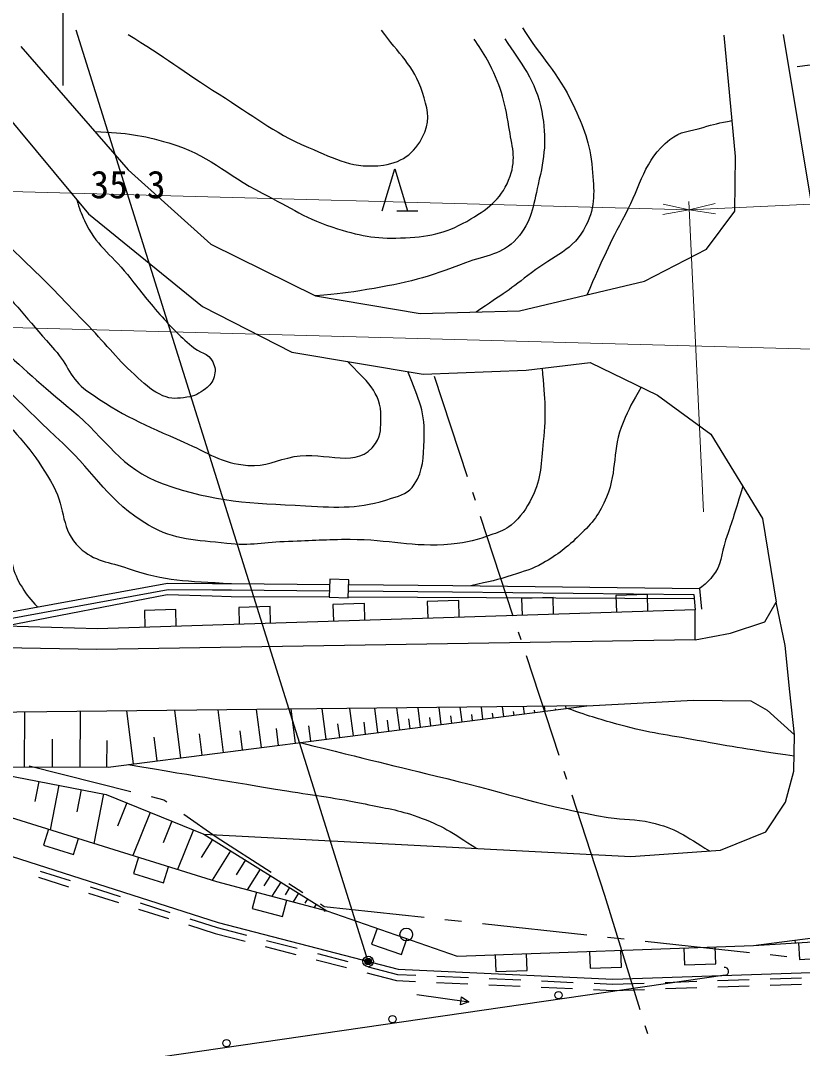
# Model space of a CAD drawing. Units: millimetres, scale not verified. Extents: x 40000 to 680000, y 20000 to 380760.
# Drawn here: x 197396 to 234681, y 301146 to 350200 of the extents above; entities that cross this region are included whole.
import ezdxf
from ezdxf.enums import TextEntityAlignment as Align

# ---------------------------------------------------------------- set-up
doc = ezdxf.new("R2010")
doc.units = ezdxf.units.MM
doc.header["$LTSCALE"] = 1000
doc.header["$PDMODE"] = 32
doc.header["$PDSIZE"] = 500
for name, color, linetype, lineweight in [('M-BGD', 7, 'Continuous', 25), ('M-BMK-ROW', 30, 'Continuous', 25), ('M-STR-HTXT', 7, 'Continuous', 13), ('M-STR-STRC', 7, 'Continuous', 25)]:
    doc.layers.add(name, color=color, linetype=linetype, lineweight=lineweight)
doc.styles.add('ＭＳ ゴシック', font='')
doc.styles.get('ＭＳ ゴシック').set_extended_font_data('MS Gothic')

msp = doc.modelspace()

# ---------------------------------------------------------------- linework, layer by layer
at = {"layer": 'M-BGD'}
for p, q in [((236150, 348208), (234437, 347989)), ((214647, 341121), (215247, 343121)), ((215247, 343121), (215847, 341121)), ((215347, 341121), (216347, 341121)), ((218711, 328430), (217142, 333216)), ((219085, 327290), (218961, 327670)), ((220892, 321779), (219335, 326530)), ((227288, 322811), (225788, 322763)), ((227313, 322011), (227288, 322811)), ((213794, 322382), (212295, 322335)), ((212295, 322335), (212321, 321535)), ((229523, 322598), (213019, 322677)), ((213820, 321583), (213794, 322382)), ((218292, 322525), (216793, 322477)), ((216793, 322477), (216818, 321678)), ((218318, 321725), (218292, 322525)), ((222790, 322668), (221291, 322620)), ((221291, 322620), (221316, 321821)), ((222815, 321868), (222790, 322668)), ((225788, 322763), (225814, 321963)), ((204799, 322097), (203300, 322049)), ((203300, 322049), (203325, 321249)), ((204824, 321297), (204799, 322097)), ((209297, 322239), (207797, 322192)), ((207797, 322192), (207823, 321392)), ((209322, 321440), (209297, 322239)), ((229559, 320640), (229568, 322083)), ((221266, 320638), (221142, 321018)), ((223073, 315127), (221515, 319878)), ((214432, 316216), (214283, 317381)), ((215476, 316349), (215342, 317393)), ((216468, 316476), (216349, 317404)), ((217459, 316603), (217355, 317415)), ((218451, 316730), (218362, 317426)), ((219443, 316858), (219369, 317437)), ((220435, 316985), (220376, 317448)), ((221427, 317112), (221382, 317460)), ((222419, 317239), (222389, 317471)), ((223411, 317366), (223396, 317482)), ((197588, 314579), (197595, 317198)), ((200243, 314572), (200250, 317227)), ((202782, 314724), (202458, 317251)), ((205045, 315013), (204755, 317277)), ((207071, 315273), (206812, 317299)), ((208885, 315505), (208653, 317320)), ((210510, 315713), (210302, 317338)), ((211964, 315900), (211778, 317354)), ((213266, 316066), (213099, 317368)), ((216963, 316540), (216911, 316946)), ((217955, 316667), (217911, 317015)), ((218947, 316794), (218910, 317084)), ((219939, 316921), (219909, 317153)), ((220931, 317048), (220909, 317222)), ((221923, 317175), (221908, 317291)), ((222915, 317302), (222907, 317360)), ((209698, 315609), (209594, 316422)), ((211237, 315807), (211144, 316534)), ((212615, 315983), (212532, 316634)), ((213849, 316141), (213774, 316724)), ((214954, 316283), (214887, 316804)), ((215972, 316413), (215912, 316877)), ((203913, 314869), (203768, 316000)), ((206058, 315143), (205928, 316156)), ((207978, 315389), (207862, 316296)), ((198915, 314575), (198919, 315903)), ((201517, 314569), (201521, 315843)), ((223447, 313987), (223322, 314367)), ((198267, 313888), (198081, 312933)), ((199222, 313702), (198810, 311580)), ((200283, 313496), (200077, 312435)), ((201345, 313290), (200886, 310932)), ((225265, 308441), (223696, 313226)), ((202465, 312863), (202014, 311750)), ((203578, 312412), (202744, 310352)), ((204608, 311995), (204191, 310965)), ((198724, 311607), (198486, 310843)), ((205638, 311578), (204873, 309688)), ((199918, 310396), (200156, 311160)), ((206545, 311120), (206005, 310255)), ((198486, 310843), (199918, 310396)), ((207410, 310580), (206530, 309170)), ((203020, 310266), (202781, 309502)), ((208115, 310140), (207675, 309435)), ((198330, 309613), (199758, 309156)), ((204213, 309055), (204452, 309819)), ((208819, 309700), (208206, 308717)), ((198256, 309322), (199685, 308865)), ((202781, 309502), (204213, 309055)), ((209311, 309394), (209004, 308902)), ((209803, 309087), (209378, 308407)), ((200637, 308561), (202066, 308104)), ((200711, 308852), (202140, 308395)), ((208646, 308601), (208441, 307827)), ((210227, 308822), (210015, 308482)), ((210651, 308558), (210390, 308139)), ((203092, 308091), (204521, 307634)), ((209891, 307444), (210096, 308217)), ((211075, 308293), (210945, 308084)), ((226950, 302983), (225265, 308441)), ((203019, 307800), (204447, 307343)), ((208441, 307827), (209891, 307444)), ((211499, 308028), (211402, 307871)), ((211924, 307764), (211875, 307685)), ((205474, 307330), (206764, 306918)), ((205400, 307039), (206681, 306629)), ((206681, 306629), (208100, 306261)), ((206764, 306918), (208164, 306554)), ((214402, 306875), (214139, 306120)), ((209132, 306302), (210584, 305925)), ((214139, 306120), (215555, 305625)), ((215555, 305625), (215818, 306381)), ((234324, 306310), (234341, 306178)), ((234496, 306188), (234546, 305389)), ((209068, 306009), (210519, 305632)), ((211552, 305674), (213003, 305296)), ((220030, 305610), (220058, 304811)), ((221557, 304865), (221529, 305664)), ((224527, 305772), (224555, 304972)), ((226054, 305026), (226026, 305826)), ((229024, 305933), (229053, 305134)), ((230552, 305188), (230523, 305987)), ((211487, 305380), (212939, 305003)), ((229053, 305134), (230552, 305188)), ((234546, 305389), (236043, 305483)), ((230999, 304636), (184282, 297869)), ((213907, 304751), (215326, 304383)), ((213971, 305045), (215371, 304681)), ((215371, 304681), (216252, 304641)), ((220058, 304811), (221557, 304865)), ((224555, 304972), (226054, 305026)), ((215326, 304383), (216229, 304342)), ((217228, 304296), (218726, 304228)), ((217251, 304595), (218750, 304527)), ((219725, 304182), (221224, 304114)), ((219749, 304481), (221247, 304413)), ((222246, 304368), (223744, 304299)), ((224743, 304254), (225625, 304214)), ((225625, 304214), (227141, 304265)), ((228140, 304299), (229639, 304350)), ((230639, 304383), (232138, 304434)), ((233137, 304468), (234636, 304519)), ((233145, 304168), (234644, 304219)), ((216298, 303724), (218771, 303363)), ((222223, 304068), (223721, 304000)), ((224720, 303955), (225623, 303913)), ((225623, 303913), (227148, 303965)), ((228147, 303999), (229647, 304050)), ((230646, 304083), (232145, 304134)), ((218373, 303231), (218427, 303602)), ((218771, 303363), (218373, 303231)), ((218427, 303602), (218771, 303363)), ((227304, 301836), (227186, 302219))]:
    msp.add_line(p, q, dxfattribs=at)
for points in [[(197416, 348954), (202533, 343072), (206463, 339530), (211457, 337061), (216456, 336224), (221193, 336342), (227152, 337755), (230103, 339290), (231457, 341100), (231495, 343715), (230944, 349496)], [(236689, 322206), (236099, 326583), (236462, 330561), (236247, 334696), (233773, 349542)], [(193992, 348958), (200639, 340978), (206071, 336559), (210327, 334380), (216591, 333328), (221500, 333521), (224554, 333878), (227777, 332321), (230313, 330467), (232773, 326439), (233432, 322451)], [(146255, 314920), (161940, 312039), (166663, 311524), (186406, 311733), (196132, 310569), (206816, 307154), (215409, 304921), (225647, 304455), (242164, 305014), (317439, 310887), (331605, 312327), (343755, 314185), (354187, 316128), (370330, 320057), (390971, 326141), (413179, 333430), (420883, 336143), (430528, 338256), (441793, 340747)], [(232340, 306053), (242639, 306699), (317013, 312690), (331366, 314246), (343313, 315947), (354014, 318093), (369634, 321896), (390586, 328047), (411996, 335096)], [(232340, 306053), (249821, 308323), (263715, 309595), (275671, 311000), (295681, 312967), (311379, 315689), (324072, 316961), (344456, 319712), (361540, 323466), (372797, 326458), (382453, 328598), (396613, 331423), (408954, 334523), (411996, 335096)], [(148334, 325242), (161275, 320658), (182480, 320232), (193568, 320196), (195105, 320341), (195502, 321346), (196724, 321639), (204433, 323055), (206545, 323037), (207451, 323030), (212130, 322990)], [(148434, 325525), (161329, 320957), (182484, 320532), (193555, 320496), (194893, 320622), (195280, 321602), (196670, 321934), (204407, 323356), (206555, 323337), (207461, 323330), (212139, 323290)], [(144644, 324423), (149888, 320789), (157475, 316129), (158897, 315700), (163995, 314841), (188678, 315483), (195647, 314584), (201572, 314569), (224403, 317493)], [(224403, 317493), (170018, 316895), (164410, 317049), (160273, 317609), (144644, 324423)], [(213045, 323282), (218003, 323240), (229780, 323099), (229867, 322109)], [(212113, 322682), (207440, 322704), (206535, 322734), (204384, 322795), (196684, 321301)], [(213036, 322982), (218000, 322940), (229505, 322802), (229568, 322083)], [(229559, 320640), (231247, 320971), (232881, 321510), (233432, 322451)], [(234305, 316118), (234079, 318158), (233858, 320371), (233432, 322451)], [(229568, 322083), (201070, 321178), (196684, 321301)], [(229559, 320640), (201034, 320191), (196559, 320263)], [(135129, 316968), (138874, 318612), (141965, 319002), (149017, 317827), (158344, 315691), (163917, 314769), (188695, 315374), (195491, 314428), (201474, 313265), (206130, 311378), (212009, 307711)], [(224403, 317493), (229492, 317766), (232225, 317729), (233002, 317296), (234305, 316118)], [(135129, 316968), (145292, 316910), (162283, 313871), (166760, 313572), (186741, 313663), (196442, 312319), (206733, 309107), (212009, 307711)], [(206130, 311378), (226504, 310301), (230776, 310614), (232929, 311480), (233868, 312898), (234265, 314384), (234305, 316118)], [(212009, 307711), (218212, 305545), (232340, 306053)]]:
    msp.add_lwpolyline(points, dxfattribs=at)
msp.add_lwpolyline([(212113, 322674), (213018, 322644), (213047, 323504), (212141, 323534)], close=True, dxfattribs=at)
for centre in [(223053, 303687), (215136, 302540), (207218, 301394)]:
    msp.add_circle(centre, 175, dxfattribs=at)
msp.add_arc((230972, 304822), 188, 278.2417, 98.2417, dxfattribs=at)
for points, knots in [([(221335, 349850), (222232, 348401), (223002, 347744), (223732, 346203), (224267, 345074), (224544, 344384), (224654, 343139), (224747, 342072), (224831, 341374), (224359, 340413), (223768, 339211), (222822, 338993), (221767, 338168), (220768, 337388), (220399, 337140), (219121, 336290)], [0, 0, 0, 0, 1, 1, 1, 2, 2, 2, 3, 3, 3, 4, 4, 4, 5, 5, 5, 5]), ([(200940, 344903), (202509, 344833), (203122, 344745), (204459, 344364), (206359, 343823), (207148, 342856), (208912, 341966), (210298, 341266), (211020, 340720), (212503, 340263), (213724, 339887), (214470, 339771), (215745, 339835), (217014, 339900), (217781, 340080), (218871, 340733), (219797, 341287), (220380, 341749), (220740, 342766), (221049, 343638), (220825, 344220), (220681, 345135), (220478, 346421), (220277, 347162), (219660, 348309), (219457, 348687), (219245, 349012), (219025, 349304)], [0, 0, 0, 0, 1, 1, 1, 2, 2, 2, 3, 3, 3, 4, 4, 4, 5, 5, 5, 6, 6, 6, 7, 7, 7, 8, 8, 8, 9, 9, 9, 9]), ([(202521, 349535), (204263, 348491), (205145, 347758), (206866, 346682), (208507, 345656), (209344, 344908), (211124, 344148), (212443, 343584), (213278, 343104), (214699, 343304), (215673, 343442), (216290, 343964), (216668, 344872), (216953, 345554), (216788, 346057), (216562, 346761), (216138, 348084), (215425, 348610), (214610, 349735)], [0, 0, 0, 0, 1, 1, 1, 2, 2, 2, 3, 3, 3, 4, 4, 4, 5, 5, 5, 6, 6, 6, 6]), ([(220491, 349327), (221254, 348144), (221961, 347382), (222248, 345866), (222502, 344526), (222386, 343708), (222079, 342379), (221836, 341323), (221775, 340612), (221060, 339797), (220361, 339001), (219598, 339016), (218610, 338633), (216839, 337945), (215791, 337666), (213915, 337361), (212960, 337205), (212609, 337148), (211457, 337061)], [0, 0, 0, 0, 1, 1, 1, 2, 2, 2, 3, 3, 3, 4, 4, 4, 5, 5, 5, 6, 6, 6, 6]), ([(174745, 348898), (175190, 348507), (175668, 348105), (176192, 347679), (182035, 342927), (186531, 342024), (192656, 337643), (195637, 335511), (197013, 333941), (199839, 331609), (201527, 330217), (202139, 328828), (204200, 328093), (206722, 327193), (208302, 327188), (210976, 327041), (212586, 326952), (213557, 326896), (215089, 327399), (215559, 327554), (215905, 327640), (216173, 328057), (216632, 328769), (216583, 329331), (216637, 330177), (216721, 331487), (216390, 332104), (215871, 333449)], [0, 0, 0, 0, 1, 1, 1, 2, 2, 2, 3, 3, 3, 4, 4, 4, 5, 5, 5, 6, 6, 6, 7, 7, 7, 8, 8, 8, 9, 9, 9, 9]), ([(177225, 349106), (179832, 347297), (181569, 346730), (184358, 345216), (187850, 343319), (190206, 342863), (193309, 340381), (195812, 338380), (196897, 336892), (199020, 334491), (199665, 333761), (199766, 333094), (200561, 332530), (202224, 331349), (203308, 330906), (205175, 330086), (206341, 329575), (206967, 329065), (208236, 328968), (209111, 328901), (209580, 329231), (210443, 329387), (211957, 329661), (213476, 328743), (214329, 330023), (214605, 330437), (214567, 330774), (214580, 331272), (214610, 332483), (213836, 333035), (212987, 333933)], [0, 0, 0, 0, 1, 1, 1, 2, 2, 2, 3, 3, 3, 4, 4, 4, 5, 5, 5, 6, 6, 6, 7, 7, 7, 8, 8, 8, 9, 9, 9, 10, 10, 10, 10]), ([(200080, 341650), (200197, 341195), (200278, 341035), (200445, 340657), (200962, 339480), (201684, 339081), (202491, 338080), (203093, 337332), (203408, 336893), (204043, 336172), (204597, 335544), (204934, 335213), (205560, 334657), (205925, 334334), (206353, 334354), (206562, 333914), (206683, 333659), (206705, 333465), (206625, 333194), (206547, 332933), (206426, 332801), (206213, 332631), (205915, 332392), (205703, 332277), (205326, 332223), (204884, 332160), (204594, 332116), (204185, 332294), (203665, 332522), (203427, 332762), (203003, 333140), (202003, 334032), (201566, 334658), (200636, 335623), (199495, 336806), (198874, 337488), (197683, 338621), (196081, 340144), (195259, 341108), (193450, 342377), (191856, 343495), (190870, 343994), (189119, 344845), (187322, 345719), (186254, 346074), (184435, 346900), (183702, 347233), (183271, 347380), (182567, 347770), (182218, 347963), (182045, 348110), (181702, 348315), (181203, 348614), (180906, 348751), (180404, 349046)], [0, 0, 0, 0, 1, 1, 1, 2, 2, 2, 3, 3, 3, 4, 4, 4, 5, 5, 5, 6, 6, 6, 7, 7, 7, 8, 8, 8, 9, 9, 9, 10, 10, 10, 11, 11, 11, 12, 12, 12, 13, 13, 13, 14, 14, 14, 15, 15, 15, 16, 16, 16, 17, 17, 17, 18, 18, 18, 18]), ([(224409, 337105), (225223, 338951), (225455, 339483), (226240, 340949), (227005, 342379), (227093, 343507), (228360, 344518), (228875, 344928), (229309, 344916), (229941, 345101), (230477, 345258), (230673, 345302), (231331, 345432)], [0, 0, 0, 0, 1, 1, 1, 2, 2, 2, 3, 3, 3, 4, 4, 4, 4]), ([(222267, 333611), (222398, 332018), (222471, 331473), (222317, 330116), (222197, 329056), (222265, 328389), (221781, 327438), (221489, 326865), (221277, 326542), (220788, 326125), (220497, 325876), (220275, 325810), (219915, 325681), (219165, 325411), (218724, 325277), (217930, 325207), (216053, 325042), (214995, 325430), (213110, 325429), (211962, 325428), (211319, 325373), (210171, 325337), (209022, 325301), (208372, 325114), (207231, 325245), (205742, 325417), (204787, 325363), (203495, 326124), (201593, 327245), (201017, 328519), (199405, 330028), (197498, 331812), (196527, 332929), (194478, 334548), (193014, 335705), (192001, 336079), (190436, 337098), (189916, 337436), (189643, 337653), (189123, 337992), (186471, 339723), (184983, 340691), (182292, 342362), (180655, 343378), (179682, 343861), (178088, 344943), (177995, 345006), (177904, 345068), (177814, 345129)], [0, 0, 0, 0, 1, 1, 1, 2, 2, 2, 3, 3, 3, 4, 4, 4, 5, 5, 5, 6, 6, 6, 7, 7, 7, 8, 8, 8, 9, 9, 9, 10, 10, 10, 11, 11, 11, 12, 12, 12, 13, 13, 13, 14, 14, 14, 15, 15, 15, 16, 16, 16, 16]), ([(180171, 341845), (184203, 339456), (187348, 338077), (191764, 335055), (193714, 333721), (194908, 333034), (196487, 331276), (197564, 330076), (198191, 329388), (198964, 327973), (199559, 326884), (199297, 325895), (200204, 325047), (200924, 324373), (201594, 324375), (202526, 324053), (204368, 323418), (205215, 323473), (207461, 323330)], [0, 0, 0, 0, 1, 1, 1, 2, 2, 2, 3, 3, 3, 4, 4, 4, 5, 5, 5, 6, 6, 6, 6]), ([(181470, 339613), (182375, 339069), (183335, 338485), (184392, 337822), (185706, 336998), (186466, 336575), (187751, 335706), (188321, 335321), (188622, 335079), (189178, 334674), (191134, 333248), (192539, 332788), (194166, 330995), (195562, 329457), (196423, 328470), (196945, 326458), (197051, 326048), (196723, 325801), (196797, 325384), (196954, 324487), (196980, 323920), (197468, 323152), (197718, 322758), (197841, 322584), (198211, 322217)], [0, 0, 0, 0, 1, 1, 1, 2, 2, 2, 3, 3, 3, 4, 4, 4, 5, 5, 5, 6, 6, 6, 7, 7, 7, 8, 8, 8, 8]), ([(226997, 332698), (226547, 331977), (226423, 331701), (226134, 331025), (225573, 329711), (225875, 328779), (225340, 327454), (225015, 326649), (224681, 326242), (224055, 325640), (223432, 325040), (223044, 324729), (222294, 324299), (221765, 323995), (221417, 323929), (220840, 323736), (220089, 323484), (219808, 323433), (218876, 323230)], [0, 0, 0, 0, 1, 1, 1, 2, 2, 2, 3, 3, 3, 4, 4, 4, 5, 5, 5, 6, 6, 6, 6]), ([(231837, 327972), (231461, 326730), (231367, 326395), (231019, 325400), (230780, 324718), (230847, 324216), (230380, 323663), (230173, 323417), (230068, 323301), (229780, 323099)], [0, 0, 0, 0, 1, 1, 1, 2, 2, 2, 3, 3, 3, 3]), ([(234281, 315095), (232051, 315431), (231459, 315514), (229662, 315846), (228234, 316109), (227419, 316195), (226018, 316574), (225012, 316847), (224660, 316956), (223473, 317374)], [0, 0, 0, 0, 1, 1, 1, 2, 2, 2, 3, 3, 3, 3]), ([(210725, 315741), (214128, 314902), (214984, 314691), (217716, 314026), (220721, 313295), (222364, 312684), (225415, 312170), (226205, 312037), (226673, 312118), (227453, 311933), (228632, 311654), (229082, 311302), (230243, 310575)], [0, 0, 0, 0, 1, 1, 1, 2, 2, 2, 3, 3, 3, 4, 4, 4, 4]), ([(202524, 314691), (206213, 314080), (207136, 313928), (210092, 313436), (211551, 313194), (212379, 313117), (213826, 312815), (214812, 312608), (215384, 312543), (216333, 312204), (217510, 311782), (217937, 311474), (219153, 310690)], [0, 0, 0, 0, 1, 1, 1, 2, 2, 2, 3, 3, 3, 4, 4, 4, 4])]:
    msp.add_open_spline(points, degree=3, knots=knots, dxfattribs=at)
at = {"layer": 'M-BMK-ROW'}
for p, q in [((197810, 314639), (202656, 313410)), ((203626, 313164), (204224, 313012)), ((204224, 313012), (204373, 312907)), ((205189, 312328), (206726, 311237)), ((206726, 311237), (209347, 309554)), ((210188, 309013), (210861, 308581)), ((211703, 308041), (211882, 307926)), ((211882, 307926), (216641, 307410)), ((217635, 307302), (218431, 307216)), ((219425, 307108), (224396, 306569)), ((225390, 306461), (226185, 306375)), ((227180, 306267), (232150, 305729)), ((233145, 305621), (233940, 305535))]:
    msp.add_line(p, q, dxfattribs=at)
at = {"layer": 'M-STR-HTXT'}
for p, q in [((229278, 341160), (71258, 345465)), ((249182, 342089), (229278, 341160)), ((229278, 341160), (228035, 341444)), ((229259, 341560), (229957, 326759)), ((229278, 341160), (230515, 341468)), ((229278, 341160), (228021, 340944)), ((229278, 341160), (230538, 340968)), ((268993, 333594), (78568, 338783))]:
    msp.add_line(p, q, dxfattribs=at)
at = {"layer": 'M-STR-STRC'}
for p, q in [((199415, 350549), (199415, 347101)), ((199415, 350549), (199415, 347407)), ((213970, 305295), (200050, 349739))]:
    msp.add_line(p, q, dxfattribs=at)
for centre, radius in [((215788, 306583), 305), ((213970, 305295), 150), ((213970, 305295), 120), ((213970, 305295), 90), ((213970, 305295), 60), ((213970, 305295), 30)]:
    msp.add_circle(centre, radius, dxfattribs=at)
msp.add_point((213970, 305295), dxfattribs=at)

# ---------------------------------------------------------------- texts
at = {"layer": 'M-BGD', "style": 'ＭＳ ゴシック'}
msp.add_text('35.3', height=1320, dxfattribs=at).set_placement((200719, 341321), align=Align.BOTTOM_LEFT)

doc.saveas('drawing.dxf')
